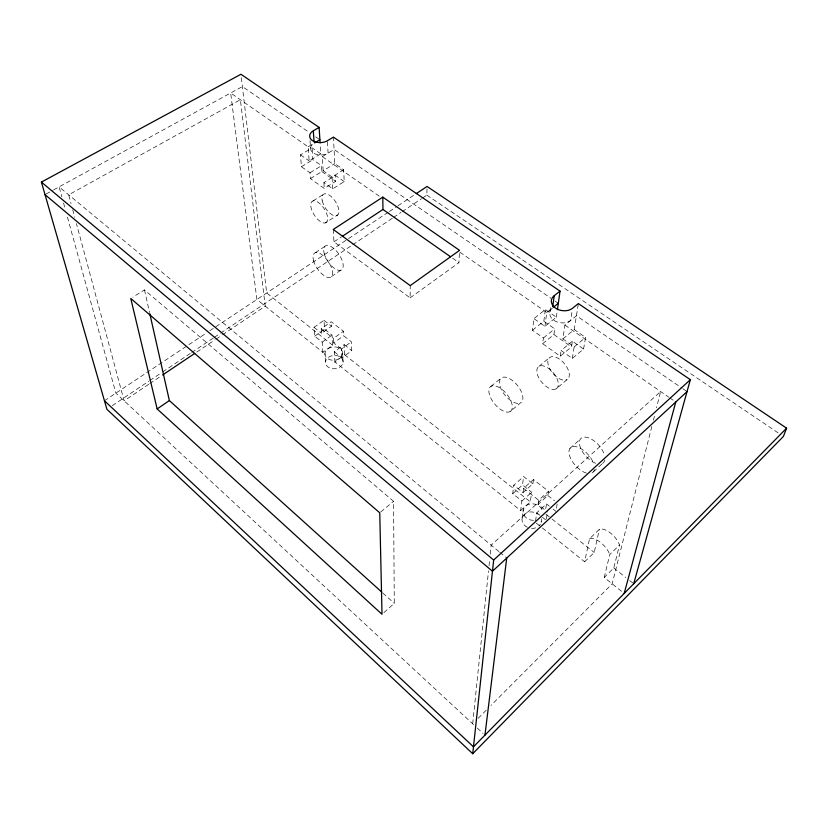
<?xml version="1.0" encoding="UTF-8"?>
<svg xmlns="http://www.w3.org/2000/svg" width="828" height="828" viewBox="0 0 828 828"><rect width="100%" height="100%" fill="white"/><g stroke="black" fill="none" stroke-linecap="round" stroke-linejoin="round"><path stroke-width="0.62" stroke-dasharray="4.14 3.1" d="M333.27 229.47L333.963 241.828L410.119 297.873L410.222 285.608M422.559 198.016L426.855 195.139L427.051 186.466M410.119 297.873L458.929 262.631L459.55 250.346M472.684 723.786L488.51 570.865M489.048 565.731L489.71 559.304M490.238 554.16L491.17 545.166L660.63 391.53L656.542 407.769M334.905 362.405L334.253 351.765L344.148 344.624L344.676 354.767L334.874 361.898L520.646 510.576L521.919 500.971L512.729 493.674L513.753 485.249L523.606 476.555L532.859 483.8L523.027 492.588L513.753 485.249M572.386 341.208L561.094 350.503L572.314 358.441L583.574 349.043L572.386 341.208L571.475 346.922L560.245 356.216L542.65 343.703L543.396 337.979L532.487 330.258L533.905 318.614L545.341 309.568L556.354 317.207L544.928 326.356L533.905 318.614M512.729 493.674L522.499 485.001L523.606 476.555M532.487 330.258L543.83 321.233L545.341 309.568M523.027 492.588L523.586 488.334L533.47 479.536L548.529 491.294L547.857 495.537L538.034 504.449L547.536 511.963M544.928 326.356L546.759 312.477L552.566 307.881A11.944 8.704 8.1 0 0 549.73 314.04L550.372 316.317A11.944 8.704 8.1 0 0 559.438 322.63L562.564 322.951A11.944 8.704 8.1 0 0 570.689 320.395L572.189 310.666M522.157 517.966L523.244 509.893M549.906 311.773L550.558 306.898M520.646 510.576L530.324 501.851L531.679 492.225L522.499 485.001M532.859 483.8L533.47 479.536M542.65 343.703L553.911 334.574L554.719 328.851L543.83 321.233M556.354 317.207L557.068 312.156M535.53 521.143L536.782 512.801L546.532 503.91L549.347 506.125M538.034 504.449L538.666 500.226L548.529 491.294M560.245 356.216L561.094 350.503M572.314 358.441L574.177 346.88L562.833 338.921L564.903 325.073L576.433 315.737L681.713 387.97M541.698 518.773L541.16 522.22A9.739 8.187 10.9 0 0 541.305 520.087L541.17 519.508M545.766 508.702L546.532 503.91M562.833 338.921L574.228 329.596L578.368 303.576M546.376 519.084L547.153 514.333M557.14 504.149L555.919 511.3L553.104 509.085M583.574 349.043L585.551 337.451L574.228 329.596M542.392 527.974L584.64 561.788L589.577 538.728L599.368 529.32A14.925 7.059 46.3 0 1 610.412 532.953A14.925 7.059 46.3 0 1 619.51 545.01L613.786 567.977L604.233 577.468L622.201 591.844M584.64 561.788L594.225 552.483L599.368 529.32M604.233 577.468L609.739 554.605L619.51 545.01M651.822 426.492L612.182 583.823L490.921 705.487M653.395 420.251L654.648 415.252M478.16 718.3L486.357 710.062M593.438 471.794L603.829 462.241M521.919 500.971L531.679 492.225M383.892 612.606L394.283 603.364L393.569 501.313L144.476 289.914L132.873 297.138M569.933 448.393L580.407 439.057M556.147 388.829A14.19 7.473 50 0 0 548.954 368.667A14.19 7.473 50 0 0 537.641 375.229A14.19 7.473 50 0 0 556.147 388.829L567.076 379.586A14.086 7.566 49.9 0 0 560.018 359.487A14.086 7.566 49.9 0 0 548.602 366.162A14.086 7.566 49.9 0 0 567.076 379.586M510.183 411.526A15.867 7.804 50.6 0 0 501.706 389.17A15.867 7.804 50.6 0 0 489.938 396.084A15.867 7.804 50.6 0 0 510.183 411.526L520.677 402.76A15.763 7.907 50.5 0 0 512.356 380.466A15.763 7.907 50.5 0 0 500.464 387.504A15.763 7.907 50.5 0 0 520.677 402.76M380.745 511.973L393.569 501.313M574.177 346.88L585.551 337.451M538.883 366.4L549.927 357.313M490.89 386.417L501.499 377.816M543.396 337.979L554.719 328.851M334.253 351.765L341.892 357.841L351.786 350.637L351.393 341.798L343.692 335.775L343.465 331.293L331.231 321.75L321.202 328.799L321.533 333.291L331.51 326.242L331.231 321.75M341.892 357.841L341.415 349.012L351.393 341.798M341.415 349.012L333.715 342.927L343.692 335.775M322.93 352.821L322.164 342.15L314.692 336.199L313.988 327.329L323.976 320.343L324.586 329.223L332.059 335.112L332.69 345.276L322.899 352.304L256.887 299.477L230.66 93.005L308.13 146.794L309.144 160.922L320.767 153.863L320.125 143.596M333.715 342.927L333.446 338.445L343.465 331.293M322.164 342.15L332.059 335.112M314.692 336.199L324.586 329.223M331.51 276.521L342.13 269.307M112.266 405.658L148.771 381.232M149.837 380.507L161.657 372.61M162.723 371.886L190.647 353.204M191.713 352.49L213.189 338.114M214.266 337.4L219.637 333.808M220.703 333.094L351.703 245.44M352.769 244.715L392.503 218.137M393.569 217.412L401.094 212.382M402.16 211.668L421.493 198.73M148.709 384.306L124.128 400.793L76.414 223.529M149.775 383.592L161.543 375.705M196.816 352.045L214.99 339.853M216.056 339.138L221.397 335.547M222.473 334.833L265.229 306.153L240.389 99.753L68.683 194.818L71.042 203.553M104.442 400.742L206.296 333.084M209.826 330.745L347.47 239.323M348.547 238.609L388.332 212.175M389.408 211.461L396.933 206.462M398.009 205.748L415.221 194.321M315.364 252.695L326.108 245.606M333.963 241.828L341.415 236.901M325.435 222.887A12.679 5.879 57 0 0 321.161 204.899A12.679 5.879 57 0 0 311.121 207.973A12.679 5.879 57 0 0 325.435 222.887L337.855 214.845M312.943 200.987L324.193 193.887M344.21 181.591L335.412 175.432L323.903 182.626L332.701 188.846L344.21 181.591L343.672 169.74L334.802 163.582L333.425 137.117M320.767 153.863L312.104 147.85L300.481 154.846L301.413 166.707L310.003 172.783L310.417 178.631L324.265 188.463L335.713 181.28L335.412 175.432M332.701 188.846L332.059 176.995L343.672 169.74M310.417 178.631L321.875 171.551L321.502 165.714L312.922 159.711L312.104 147.85M332.059 176.995L323.179 170.765L334.802 163.582M310.003 172.783L321.502 165.714M301.413 166.707L312.922 159.711M323.179 170.765L322.309 156.637L334.067 149.475L550.879 298.215M308.13 146.794L313.481 143.586M46.089 194.011L52.951 190.264M53.685 189.85L242.387 86.578L308.213 131.735M533.47 520.357L530.903 520.067A9.822 8.218 10.7 0 1 523.555 514.178L523.068 512.035A9.822 8.218 10.7 0 1 532.187 503.797L534.712 504.076A9.822 8.218 10.7 0 1 542.05 509.882L542.568 512.025M531.597 528.305L532.28 528.388A9.739 8.187 10.9 0 0 537.051 527.26M426.855 195.139L779.117 433.541M315.644 136.827L319.887 139.746M555.133 301.123L558.32 303.317M682.779 388.694L687.033 391.613M322.309 156.637L379.483 196.329M459.944 252.198L546.759 312.477M564.903 325.073L668.693 397.129M669.707 397.833L675.751 402.035M452.595 258.201L458.929 262.631M300.481 154.846L309.144 160.922M321.875 171.551L335.713 181.28M553.911 334.574L571.475 346.922M323.976 320.343L331.51 326.242M547.857 495.537L554.491 500.733M344.148 344.624L351.786 350.637M321.202 328.799L333.446 338.445M523.586 488.334L538.666 500.226M313.988 327.329L321.533 333.291M332.69 345.276L266.678 292.977L240.938 74.272M344.676 354.767L530.324 501.851M546.004 514.281L551.034 518.266M552.038 519.063L594.225 552.483M613.786 567.977L625.74 577.458M629.725 580.614L632.716 582.974M536.782 512.801L546.19 520.274M536.358 523.151L541.388 527.167M498.953 551.614L59.119 186.88L61.852 196.826M499.76 552.286L505.732 557.244M382.795 593.003L394.283 603.364M473.564 724.593L115.868 393.145L66.985 215.466M477.352 728.112L483.066 733.401M63.559 203.036L64.926 208.004M72.719 209.794L74.737 217.288M144.476 289.914L149.568 312.549M342.626 353.577L342.419 351.838A8.87 6.696 -3.8 0 0 336.427 347.098L334.16 346.86A8.87 6.696 -3.8 0 0 324.918 353.504L325.714 363.792A8.797 6.686 -3.9 0 0 331.655 368.574L333.932 368.812A8.797 6.686 -3.9 0 0 343.092 362.126L342.626 353.577A8.87 6.696 -3.8 0 1 333.394 360.284L331.107 360.035A8.87 6.696 -3.8 0 1 325.114 355.243L324.918 353.504M343.092 362.126L342.875 360.387A8.797 6.686 -3.9 0 0 336.934 355.657L334.678 355.419A8.797 6.686 -3.9 0 0 325.518 362.053M310.024 140.501L310.707 149.692A10.578 6.8 -2.1 0 0 317.683 154.691L320.405 154.981A10.578 6.8 -2.1 0 0 328.095 153.118L327.391 140.76M323.903 182.626L324.265 188.463M310.541 147.922A10.578 6.8 -2.1 0 1 312.322 144.558M595.674 463.276A16.539 8.477 47.7 0 1 580.004 446.395A16.539 8.477 47.7 0 1 587.942 437.619A16.539 8.477 47.7 0 1 604.098 453.961M604.792 460.078A16.539 8.477 47.7 0 1 602.07 463.597M589.577 538.728A15.018 6.966 46.4 0 1 600.59 542.475A15.018 6.966 46.4 0 1 609.739 554.605M586.379 473.099A16.653 8.373 47.8 0 1 569.83 456.466A16.653 8.373 47.8 0 1 577.075 446.923A16.653 8.373 47.8 0 1 593.635 463.514M594.38 469.642A16.653 8.373 47.8 0 1 591.699 473.13M540.353 524.217A9.739 8.187 10.9 0 1 538.956 525.946M527.343 527.27A9.739 8.187 10.9 0 1 522.468 522.24L521.982 520.098A9.739 8.187 10.9 0 1 531.017 511.89L533.532 512.17A9.739 8.187 10.9 0 1 538.014 514.281M322.289 200.904A12.606 5.962 57.1 0 0 336.551 215.694A12.606 5.962 57.1 0 0 332.421 197.737A12.606 5.962 57.1 0 0 322.289 200.904M324.183 253.409A14.407 6.572 55.9 0 0 340.681 270.228A14.407 6.572 55.9 0 0 335.516 250.046A14.407 6.572 55.9 0 0 324.183 253.409M313.533 260.478A14.49 6.479 55.8 0 0 330.082 277.421A14.49 6.479 55.8 0 0 324.752 257.218A14.49 6.479 55.8 0 0 313.533 260.478"/><path stroke-width="1.24" d="M472.726 753.728L493.674 560.028L690.345 379.679L578.368 303.576L572.562 308.233A12.078 8.725 8 0 1 564.354 310.79L561.198 310.469A12.078 8.725 8 0 1 552.017 304.145L551.376 301.868A12.078 8.725 8 0 1 554.222 295.689L560.038 291.125L333.425 137.117L327.391 140.76A10.671 6.8 -2.1 0 1 319.629 142.623L316.886 142.333A10.671 6.8 -2.1 0 1 309.848 137.334L309.682 135.564A10.671 6.8 -2.1 0 1 313.315 130.834L319.122 127.398L240.938 74.272L41.4 182.098L106.895 409.249L472.726 753.728L783.402 436.439L786.6 428.179L427.051 186.466L416.298 193.607M484.949 735.15L506.726 558.062M552.731 306.66L554.222 295.689M557.43 309.631L560.038 291.125M624.198 593.448L675.751 402.035M633.71 583.771L690.345 379.679M786.6 428.179L473.471 746.825L104.442 400.742M687.033 391.613L492.463 571.227L45.002 194.611M553.508 307.136L558.32 303.317M157.154 408.939L130.762 298.453L379.752 512.801L382.008 614.283L157.154 408.939L169.367 400.566L149.847 313.812M162.609 374.981L194.673 353.473M342.481 236.197L382.96 209.463L382.784 197.116L333.27 229.47L410.222 285.608L459.55 250.346L382.784 197.116M314.547 142.944L319.887 139.746M382.96 209.463L450.484 256.732M41.4 182.098L493.674 560.028M169.367 400.566L381.843 592.144M313.315 130.834L314.06 141.95M319.122 127.398L320.053 142.312"/></g></svg>
